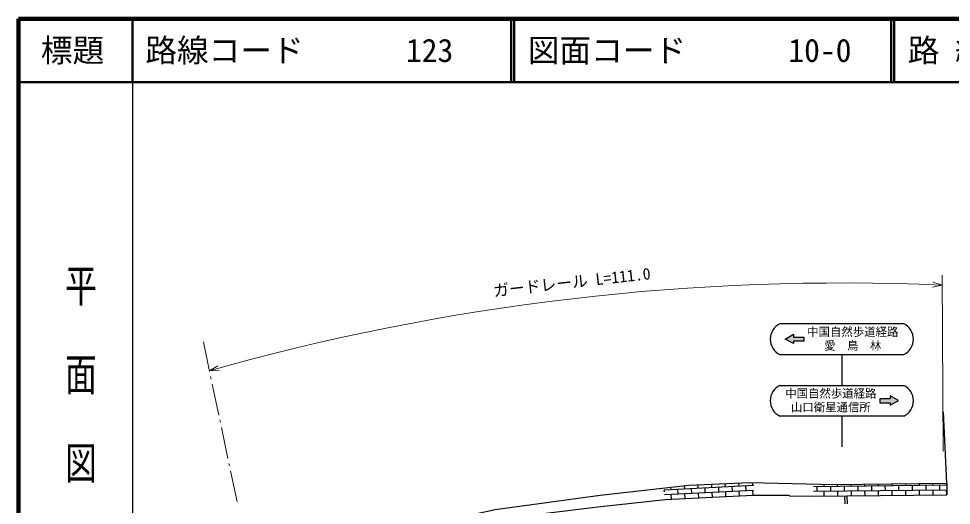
# Model space of a CAD drawing. Units: millimetres, scale not verified. Extents: x 40000 to 680000, y 20000 to 380000.
# Drawn here: x 40000 to 187260, y 303220 to 380000 of the extents above; entities that cross this region are included whole.
import ezdxf
from ezdxf.enums import TextEntityAlignment as Align

# ---------------------------------------------------------------- set-up
doc = ezdxf.new("R2010")
doc.units = ezdxf.units.MM
doc.header["$LTSCALE"] = 1000
for name, color, linetype, lineweight in [('M-BGD', 7, 'Continuous', 25), ('M-BMK-HTXT', 7, 'Continuous', 13), ('M-STR-HTXT', 7, 'Continuous', 13), ('M-STR-STRC', 7, 'Continuous', 25), ('M-TTL', 2, 'Continuous', 140), ('M-TTL-BAND', 7, 'Continuous', 25), ('M-TTL-LINE', 7, 'Continuous', 50)]:
    doc.layers.add(name, color=color, linetype=linetype, lineweight=lineweight)
doc.layers.add('M-TTL-TXT', color=7, linetype='Continuous')
doc.styles.add('@ＭＳ ゴシック', font='')
doc.styles.add('ＭＳ ゴシック', font='')
doc.styles.get('@ＭＳ ゴシック').set_extended_font_data('@MS Gothic')
doc.styles.get('ＭＳ ゴシック').set_extended_font_data('MS Gothic')

msp = doc.modelspace()

# ---------------------------------------------------------------- hatches: boundary and pattern name
at = {"layer": 'M-STR-STRC'}
for points in [[(162323, 329129), (162324, 328754), (161038, 329454), (162319, 330211), (162322, 329747), (163988, 329751), (163989, 329129)], [(177612, 319409), (177611, 319034), (178897, 319734), (177616, 320491), (177613, 320027), (175947, 320031), (175946, 319409)]]:
    msp.add_hatch(color=256, dxfattribs=at).paths.add_polyline_path(points)

# ---------------------------------------------------------------- linework, layer by layer
at = {"layer": 'M-BGD'}
for p, q in [((186545, 306743), (186033, 317976)), ((156073, 306339), (141922, 305622)), ((145156, 305786), (145129, 306335)), ((147304, 305895), (147274, 306475)), ((149451, 306003), (149422, 306568)), ((151598, 306112), (151570, 306660)), ((153745, 306221), (153719, 306753)), ((155893, 306329), (155868, 306813)), ((186541, 306380), (165514, 306151)), ((167161, 306168), (167157, 306551)), ((169311, 306192), (169307, 306517)), ((171461, 306215), (171457, 306545)), ((173611, 306239), (173607, 306573)), ((175760, 306262), (175757, 306602)), ((177910, 306286), (177907, 306630)), ((180060, 306309), (180056, 306658)), ((181143, 305571), (181135, 306321)), ((182210, 306332), (182206, 306686)), ((183293, 305594), (183285, 306344)), ((184360, 306356), (184356, 306714)), ((185443, 305618), (185435, 306367)), ((186510, 306379), (186506, 306743)), ((186545, 306743), (186526, 304879)), ((141950, 305330), (141936, 305623)), ((156021, 305585), (141994, 304875)), ((143009, 305677), (142988, 306092)), ((143085, 304179), (143047, 304928)), ((144121, 304983), (144083, 305732)), ((145232, 304288), (145194, 305037)), ((146268, 305091), (146230, 305840)), ((147380, 304397), (147342, 305146)), ((148415, 305200), (148377, 305949)), ((149527, 304505), (149489, 305254)), ((150563, 305309), (150525, 306058)), ((151674, 304614), (151636, 305363)), ((152710, 305417), (152672, 306166)), ((153821, 304723), (153783, 305472)), ((154857, 305526), (154819, 306275)), ((155969, 304831), (155931, 305580)), ((186534, 305629), (165509, 305400)), ((166094, 305407), (166086, 306157)), ((167177, 304669), (167169, 305419)), ((168244, 305430), (168236, 306180)), ((169327, 304692), (169319, 305442)), ((170394, 305454), (170386, 306204)), ((171477, 304715), (171469, 305465)), ((172544, 305477), (172536, 306227)), ((173627, 304739), (173619, 305489)), ((174694, 305500), (174686, 306250)), ((175777, 304762), (175769, 305512)), ((176844, 305524), (176835, 306274)), ((177927, 304786), (177918, 305536)), ((178993, 305547), (178985, 306297)), ((180077, 304809), (180068, 305559)), ((182226, 304832), (182218, 305582)), ((184376, 304856), (184368, 305606)), ((186526, 304879), (186518, 305629)), ((170471, 303451), (170452, 304704)), ((170773, 304708), (170793, 303459))]:
    msp.add_line(p, q, dxfattribs=at)
for points in [[(100742, 299385), (115237, 302550), (131811, 304818), (145799, 306412), (155378, 306824), (168855, 306511), (186545, 306743)], [(100934, 297752), (111801, 300011), (117651, 301318), (131469, 302996), (142066, 304128), (155969, 304831), (161605, 304825), (161732, 304740), (165504, 304650), (186526, 304879)]]:
    msp.add_lwpolyline(points, dxfattribs=at)
at = {"layer": 'M-BMK-HTXT'}
for p, q in [((70151, 324319), (69159, 329015)), ((70399, 323144), (70316, 323536)), ((71597, 317470), (70564, 322362)), ((71844, 316295), (71762, 316687)), ((73042, 310621), (72010, 315513)), ((73290, 309446), (73208, 309838)), ((74488, 303771), (73456, 308664))]:
    msp.add_line(p, q, dxfattribs=at)
at = {"layer": 'M-STR-HTXT'}
for p, q in [((185954, 311712), (185803, 339517)), ((185811, 337967), (184296, 337657)), ((185811, 337967), (184328, 338406)), ((70122, 324452), (71464, 325221)), ((70122, 324452), (71668, 324500))]:
    msp.add_line(p, q, dxfattribs=at)
msp.add_arc((170049, -29024), 367329, 87.54065, 105.78538, dxfattribs=at)
at = {"layer": 'M-STR-STRC'}
for p, q in [((179749, 331870), (160186, 331870)), ((160186, 327010), (179749, 327010)), ((169968, 327010), (169968, 322150)), ((160186, 322150), (179749, 322150)), ((179749, 317290), (160186, 317290)), ((169968, 317290), (169968, 312430))]:
    msp.add_line(p, q, dxfattribs=at)
for points in [[(162323, 329129), (162324, 328754), (161038, 329454), (162319, 330211), (162322, 329747), (163988, 329751), (163989, 329129)], [(177612, 319409), (177611, 319034), (178897, 319734), (177616, 320491), (177613, 320027), (175947, 320031), (175946, 319409)]]:
    msp.add_lwpolyline(points, close=True, dxfattribs=at)
for centre, start, end in [((161347, 329440), 115.53815, 244.46185), ((178588, 329440), 295.53815, 64.46185), ((161347, 319720), 115.53815, 244.46185), ((178588, 319720), 295.53815, 64.46185)]:
    msp.add_arc(centre, 2693, start, end, dxfattribs=at)
at = {"layer": 'M-TTL'}
for p, q in [((40000, 380000), (40000, 20000)), ((680000, 380000), (40000, 380000))]:
    msp.add_line(p, q, dxfattribs=at)
at = {"layer": 'M-TTL-BAND'}
msp.add_line((58000, 370000), (58000, 20000), dxfattribs=at)
at = {"layer": 'M-TTL-LINE'}
for p, q in [((58000, 380000), (58000, 370000)), ((117750, 380000), (117750, 370000)), ((118250, 380000), (118250, 370000)), ((177750, 380000), (177750, 370000)), ((178250, 380000), (178250, 370000)), ((40000, 370000), (680000, 370000))]:
    msp.add_line(p, q, dxfattribs=at)

# ---------------------------------------------------------------- texts
at = {"layer": 'M-STR-HTXT', "style": 'ＭＳ ゴシック'}
msp.add_text('ガードレール L=111.0', height=1833, rotation=6.339, dxfattribs=at).set_placement((127508, 336980), align=Align.BOTTOM_CENTER)
at = {"layer": 'M-STR-STRC', "style": 'ＭＳ ゴシック'}
for s, p in [('中国自然歩道経路', (171699, 329531)), ('愛\u3000鳥\u3000林', (171699, 327354)), ('中国自然歩道経路', (168236, 319811)), ('山口衛星通信所', (168236, 317634))]:
    msp.add_text(s, height=1320, dxfattribs=at).set_placement(p, align=Align.BOTTOM_CENTER)
at = {"layer": 'M-TTL-BAND', "style": '@ＭＳ ゴシック', "width": 1.4}
msp.add_text('平  面  図', height=3666, rotation=270, dxfattribs=at).set_placement((49777, 306475), align=Align.MIDDLE_RIGHT)
at = {"layer": 'M-TTL-TXT', "style": 'ＭＳ ゴシック'}
msp.add_text('標題', height=3666, dxfattribs=at).set_placement((48500, 375000), align=Align.MIDDLE_CENTER)
for s, p in [('路線コード', (60000, 375000)), ('図面コード', (120380, 375000)), ('路 線 名', (180380, 375000)), ('123', (101142, 375000)), ('10-0', (161521, 375000))]:
    msp.add_text(s, height=3666, dxfattribs=at).set_placement(p, align=Align.MIDDLE_LEFT)

doc.saveas('drawing.dxf')
